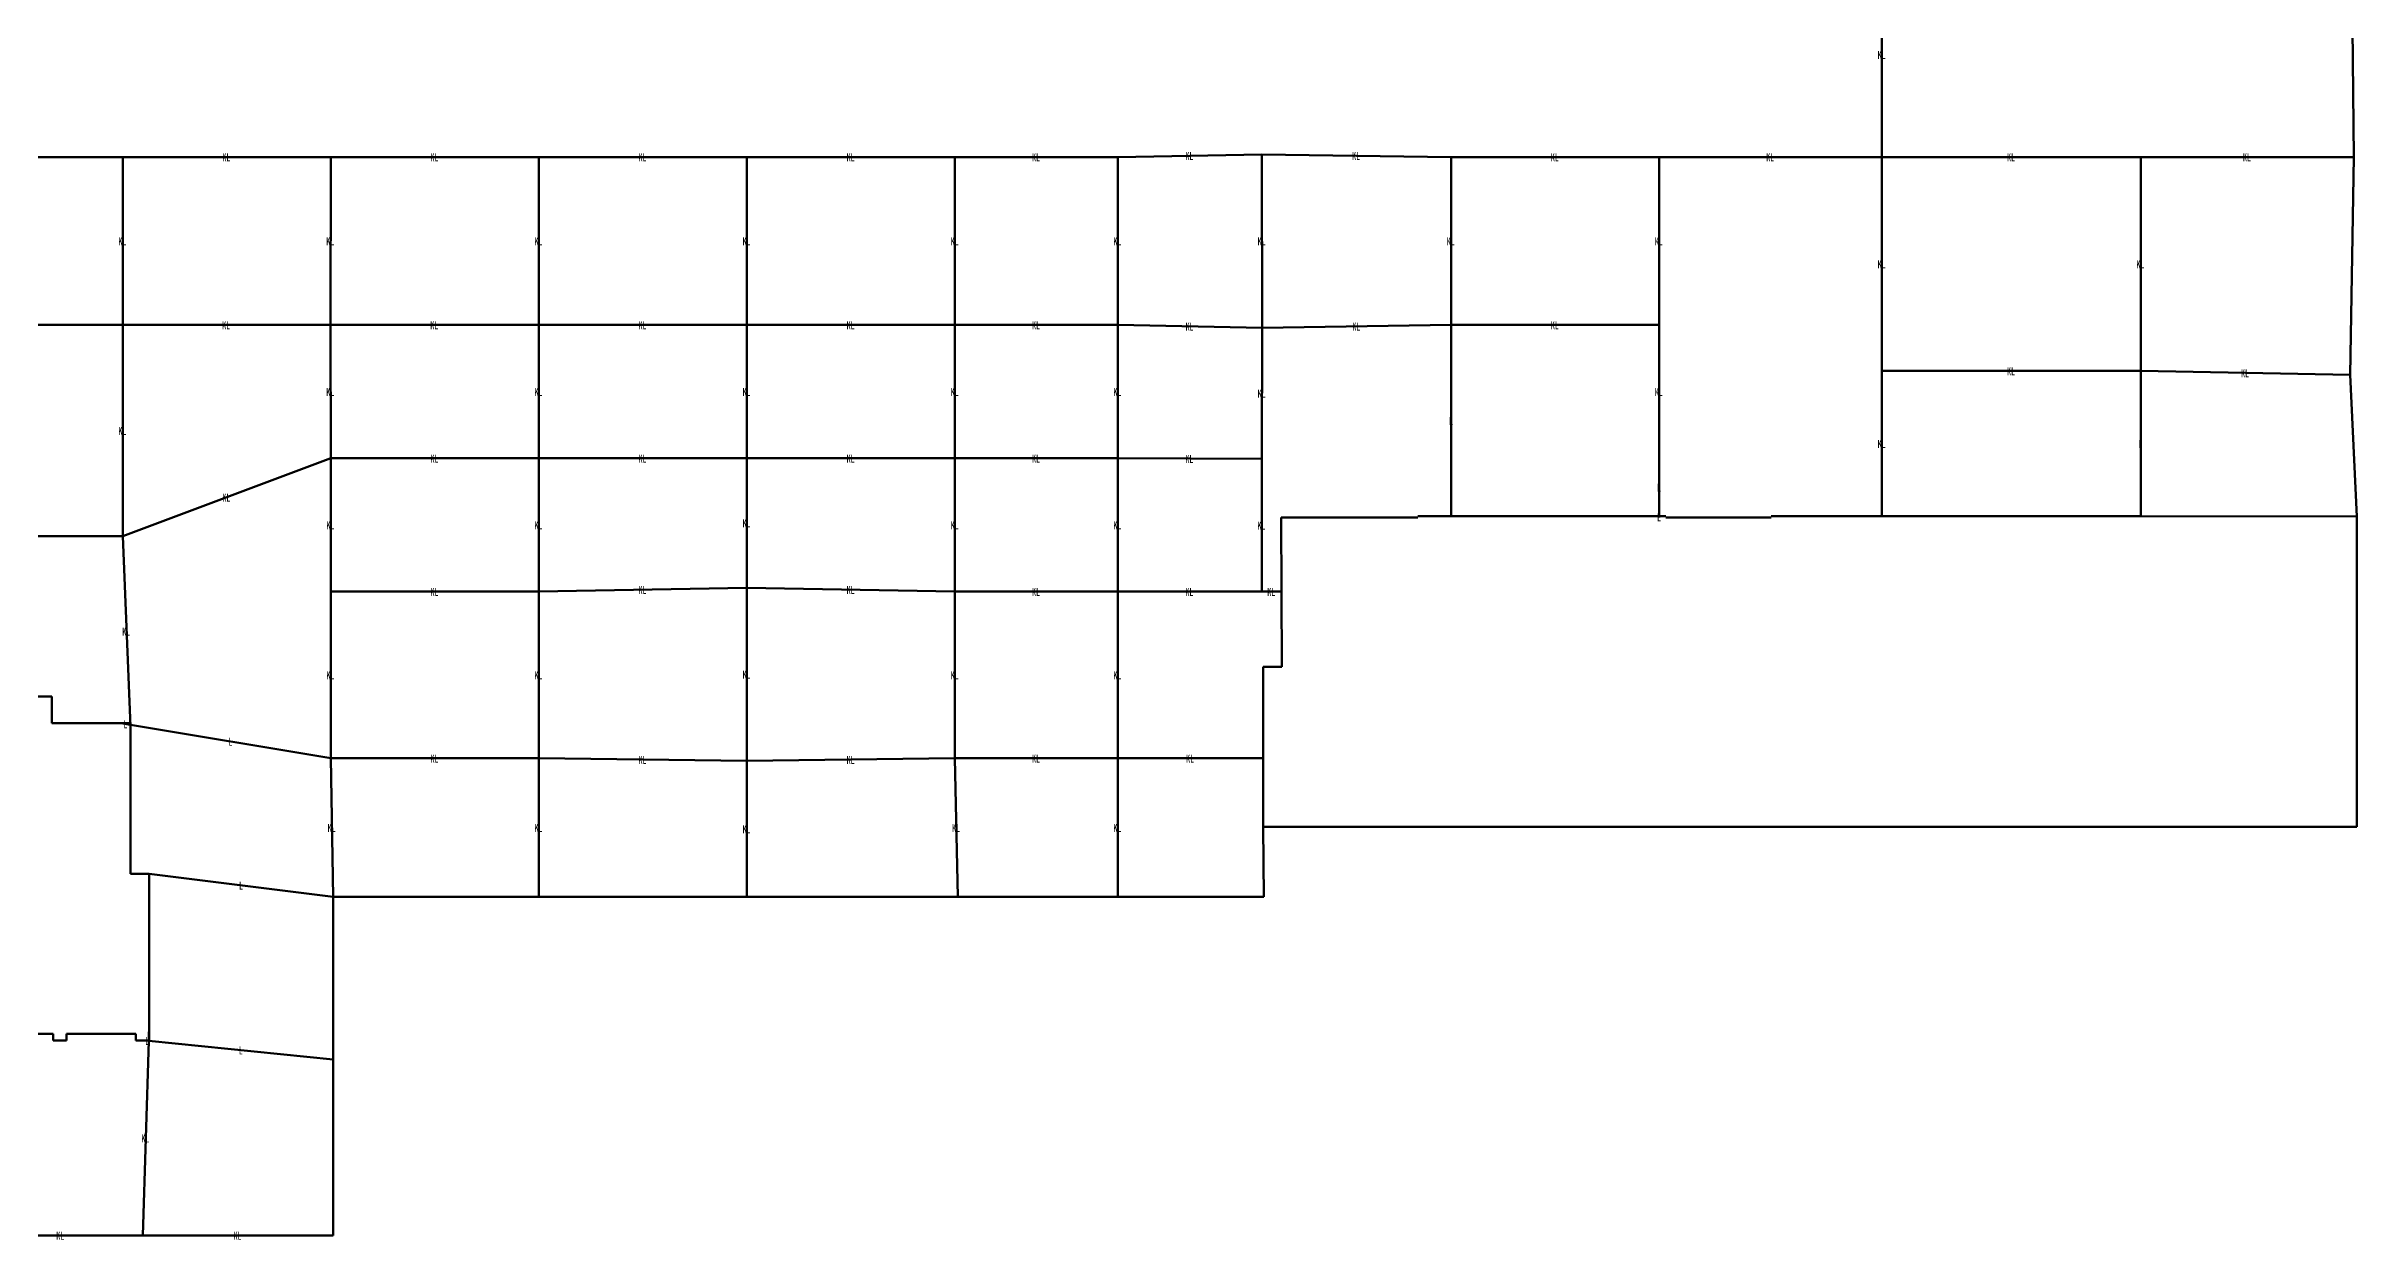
# Model space of a CAD drawing. Header units: millimetres. Extents: x -26150 to 223900, y -11592 to 220655.
# Drawn here: x 137283 to 223899, y 25778 to 70547 of the extents above; entities that cross this region are included whole.
import ezdxf

# ---------------------------------------------------------------- set-up
doc = ezdxf.new("R2010")
doc.units = ezdxf.units.MM
doc.layers.add('A-DETL-WIDE', color=214, linetype='Continuous', lineweight=70)
doc.layers.add('G-ANNO-TEXT', color=231, linetype='Continuous', lineweight=9)
doc.styles.add('仿宋', font='', dxfattribs={"width": 0.7, "height": 300})
doc.styles.get('仿宋').set_extended_font_data('FangSong')

msp = doc.modelspace()

# ---------------------------------------------------------------- linework, layer by layer
at = {"layer": 'A-DETL-WIDE', "color": 92}
for p, q in [((206100, 66390), (206100, 74066)), ((132350, 66390), (140150, 66390)), ((140150, 60090), (140150, 66390)), ((140150, 66390), (147950, 66390)), ((147940, 60090), (147950, 66390)), ((147950, 66390), (155750, 66390)), ((155750, 60090), (155750, 66390)), ((155750, 66390), (163550, 66390)), ((163550, 60090), (163550, 66390)), ((163550, 66390), (171350, 66390)), ((171350, 60090), (171350, 66390)), ((171350, 66390), (177450, 66390)), ((177450, 66390), (182850, 66489)), ((177450, 60090), (177450, 66390)), ((182850, 66489), (182865, 59989)), ((182850, 66489), (189950, 66390)), ((189950, 60090), (189950, 66390)), ((189950, 66390), (197750, 66390)), ((197750, 60090), (197750, 66390)), ((197750, 66390), (206100, 66390)), ((206100, 58366), (206100, 66390)), ((206100, 66390), (215800, 66390)), ((215800, 58366), (215800, 66390)), ((215800, 66390), (223790, 66390)), ((132350, 60090), (140150, 60090)), ((140150, 52165), (140150, 60090)), ((140150, 60090), (147940, 60090)), ((147940, 60090), (147950, 55090)), ((147940, 60090), (155750, 60090)), ((155750, 55090), (155750, 60090)), ((155750, 60090), (163550, 60090)), ((163550, 55090), (163550, 60090)), ((163550, 60090), (171350, 60090)), ((171350, 55090), (171350, 60090)), ((171350, 60090), (177450, 60090)), ((177450, 55090), (177450, 60090)), ((177450, 60090), (182865, 59989)), ((182850, 55065), (182865, 59989)), ((182865, 59989), (189950, 60090)), ((189950, 52916), (189950, 60090)), ((189950, 60090), (197750, 60090)), ((197750, 55090), (197750, 60090)), ((206100, 52915), (206100, 58366)), ((206100, 58366), (215800, 58366)), ((215799, 52914), (215800, 58366)), ((215800, 58366), (223645, 58215)), ((140150, 52165), (147950, 55090)), ((147950, 50090), (147950, 55090)), ((147950, 55090), (155750, 55090)), ((155750, 50090), (155750, 55090)), ((155750, 55090), (163550, 55090)), ((163550, 50238), (163550, 55090)), ((163550, 55090), (171350, 55090)), ((171350, 50090), (171350, 55090)), ((171350, 55090), (177450, 55090)), ((177450, 50090), (177450, 55090)), ((177450, 55090), (182850, 55065)), ((182850, 50090), (182850, 55065)), ((197750, 52915), (197750, 55090)), ((197750, 52865), (197750, 52915)), ((132350, 52165), (140150, 52165)), ((140150, 52165), (140444, 45035)), ((155750, 50090), (163550, 50238)), ((163550, 43739), (163550, 50238)), ((163550, 50238), (171350, 50090)), ((147950, 43840), (147950, 50090)), ((147950, 50090), (155750, 50090)), ((155750, 43840), (155750, 50090)), ((171350, 43840), (171350, 50090)), ((171350, 50090), (177450, 50090)), ((177450, 43840), (177450, 50090)), ((177450, 50090), (182850, 50090)), ((182850, 50090), (183590, 50090)), ((140087, 45158), (140441, 45099)), ((140444, 45098), (147950, 43840)), ((147950, 43840), (148040, 38640)), ((147950, 43840), (155750, 43840)), ((155750, 38640), (155750, 43840)), ((155750, 43840), (163550, 43739)), ((163550, 43739), (171350, 43840)), ((163550, 38640), (163550, 43739)), ((171350, 43840), (171460, 38640)), ((171350, 43840), (177450, 43840)), ((177450, 38640), (177450, 43840)), ((177450, 43840), (182902, 43840)), ((141145, 39508), (148040, 38640)), ((140899, 25940), (141132, 33246)), ((141015, 33258), (141132, 33246)), ((141132, 33258), (141144, 33635)), ((141132, 33246), (148040, 32540)), ((134750, 25940), (140899, 25940)), ((140899, 25940), (148040, 25940))]:
    msp.add_line(p, q, dxfattribs=at)
at = {"layer": 'A-DETL-WIDE'}
for p, q in [((223701, 74066), (223790, 66390)), ((223645, 58215), (223790, 66390)), ((223645, 58215), (223898, 52913)), ((183579, 52865), (183590, 50090)), ((183579, 52865), (188701, 52865)), ((188701, 52916), (189950, 52916)), ((189950, 52916), (197750, 52915)), ((197750, 52915), (197999, 52915)), ((198002, 52866), (201950, 52866)), ((201950, 52916), (206100, 52915)), ((206100, 52915), (215799, 52914)), ((215799, 52914), (223898, 52913)), ((223898, 52913), (223899, 41266)), ((183590, 50090), (183602, 47265)), ((182902, 43840), (182902, 47265)), ((182902, 47265), (183602, 47265)), ((132148, 46158), (137494, 46158)), ((137494, 45158), (137494, 46158)), ((137494, 45158), (140087, 45158)), ((140087, 45158), (140439, 45158)), ((140444, 39508), (140444, 45035)), ((182902, 41265), (182902, 43840)), ((182902, 41265), (223899, 41266)), ((182902, 41265), (182925, 38640)), ((140444, 39508), (141145, 39508)), ((141144, 33635), (141145, 39508)), ((134652, 33508), (137544, 33508)), ((137544, 33258), (137544, 33508)), ((137544, 33258), (138044, 33258)), ((138044, 33258), (138044, 33508)), ((138044, 33508), (140644, 33508)), ((140644, 33258), (140644, 33508)), ((140644, 33258), (141015, 33258)), ((141015, 33258), (141132, 33258)), ((141144, 33258), (141144, 33635))]:
    msp.add_line(p, q, dxfattribs=at)
at = {"layer": 'A-DETL-WIDE', "color": 5}
for p, q in [((148040, 32540), (148040, 38640)), ((148040, 38640), (155750, 38640)), ((155750, 38640), (163550, 38640)), ((163550, 38640), (171460, 38640)), ((171460, 38640), (173360, 38640)), ((173360, 38640), (174810, 38640)), ((174810, 38640), (176260, 38640)), ((176260, 38640), (177450, 38640)), ((177450, 38640), (182925, 38640)), ((148040, 25940), (148040, 32540)), ((134750, 25940), (140899, 25940)), ((140899, 25940), (148040, 25940))]:
    msp.add_line(p, q, dxfattribs=at)

# ---------------------------------------------------------------- texts
at = {"layer": 'G-ANNO-TEXT', "color": 7, "char_height": 300, "attachment_point": 1, "style": '仿宋'}
for s, insert, width in [('KL', (205936, 70366), 392.83), ('KL', (143886, 66528), 392.83), ('KL', (151686, 66528), 392.83), ('KL', (159486, 66528), 392.83), ('KL', (167286, 66528), 392.83), ('KL', (174236, 66528), 392.83), ('KL', (179986, 66578), 392.83), ('KL', (186236, 66578), 392.83), ('KL', (193686, 66528), 392.83), ('KL', (201760, 66528), 392.83), ('KL', (210786, 66528), 392.83), ('KL', (219630, 66528), 392.83), ('KL', (139986, 63378), 392.83), ('KL', (147780, 63378), 392.83), ('KL', (155586, 63378), 392.83), ('KL', (163386, 63378), 392.83), ('KL', (171186, 63378), 392.83), ('KL', (177286, 63378), 392.83), ('KL', (182693, 63377), 392.83), ('KL', (189786, 63378), 392.83), ('KL', (197586, 63378), 392.83), ('KL', (205936, 62516), 392.83), ('KL', (215636, 62516), 392.83), ('KL', (143880, 60228), 392.83), ('KL', (151680, 60228), 392.83), ('KL', (159486, 60228), 392.83), ('KL', (167286, 60228), 392.83), ('KL', (174236, 60228), 392.83), ('KL', (179993, 60178), 392.83), ('KL', (186243, 60178), 392.83), ('KL', (193686, 60228), 392.83), ('KL', (210786, 58504), 392.83), ('KL', (219558, 58429), 392.83), ('KL', (147780, 57728), 392.83), ('KL', (155586, 57728), 392.83), ('KL', (163386, 57728), 392.83), ('KL', (171186, 57728), 392.83), ('KL', (177286, 57728), 392.83), ('KL', (182693, 57665), 392.83), ('KL', (197586, 57728), 392.83), ('\\f仿宋|b0|i0|c134|p49|;\\W.7;L', (189867, 56641), 196.41), ('KL', (139986, 56266), 392.83), ('KL', (205936, 55779), 392.83), ('\\f仿宋|b0|i0|c134|p49|;\\W.7;L', (215716, 55778), 196.41), ('KL', (151686, 55228), 392.83), ('KL', (159486, 55228), 392.83), ('KL', (167286, 55228), 392.83), ('KL', (174236, 55228), 392.83), ('KL', (179986, 55216), 392.83), ('KL', (143886, 53766), 392.83), ('\\f仿宋|b0|i0|c134|p49|;\\W.7;L', (197667, 54141), 196.41), ('\\f仿宋|b0|i0|c134|p49|;\\W.7;L', (197667, 53028), 196.41), ('KL', (147786, 52728), 392.83), ('KL', (155586, 52728), 392.83), ('KL', (163386, 52802), 392.83), ('KL', (171186, 52728), 392.83), ('KL', (177286, 52728), 392.83), ('KL', (182686, 52716), 392.83), ('KL', (159486, 50302), 392.83), ('KL', (167286, 50302), 392.83), ('KL', (151686, 50228), 392.83), ('KL', (174236, 50228), 392.83), ('KL', (179986, 50228), 392.83), ('KL', (183056, 50228), 392.83), ('KL', (140132, 48738), 392.83), ('KL', (147786, 47103), 392.83), ('KL', (155586, 47103), 392.83), ('KL', (163386, 47127), 392.83), ('KL', (171186, 47103), 392.83), ('KL', (177286, 47103), 392.83), ('\\f仿宋|b0|i0|c134|p49|;\\W.7;L', (140181, 45267), 196.41), ('\\f仿宋|b0|i0|c134|p49|;\\W.7;L', (144114, 44607), 196.41), ('KL', (151686, 43978), 392.83), ('KL', (159486, 43928), 392.83), ('KL', (167286, 43928), 392.83), ('KL', (174236, 43978), 392.83), ('KL', (180012, 43978), 392.83), ('KL', (147830, 41378), 392.83), ('KL', (155586, 41378), 392.83), ('KL', (163386, 41328), 392.83), ('KL', (171240, 41378), 392.83), ('KL', (177286, 41378), 392.83), ('\\f仿宋|b0|i0|c134|p49|;\\W.7;L', (144509, 39212), 196.41), ('\\f仿宋|b0|i0|c134|p49|;\\W.7;L', (140990, 33390), 196.41), ('\\f仿宋|b0|i0|c134|p49|;\\W.7;L', (141055, 33585), 196.41), ('\\f仿宋|b0|i0|c134|p49|;\\W.7;L', (144503, 33031), 196.41), ('KL', (140851, 29731), 392.83), ('KL', (137660, 26078), 392.83), ('KL', (144305, 26078), 392.83)]:
    msp.add_mtext(s, dxfattribs=dict(at, insert=insert, width=width))

doc.saveas('drawing.dxf')
